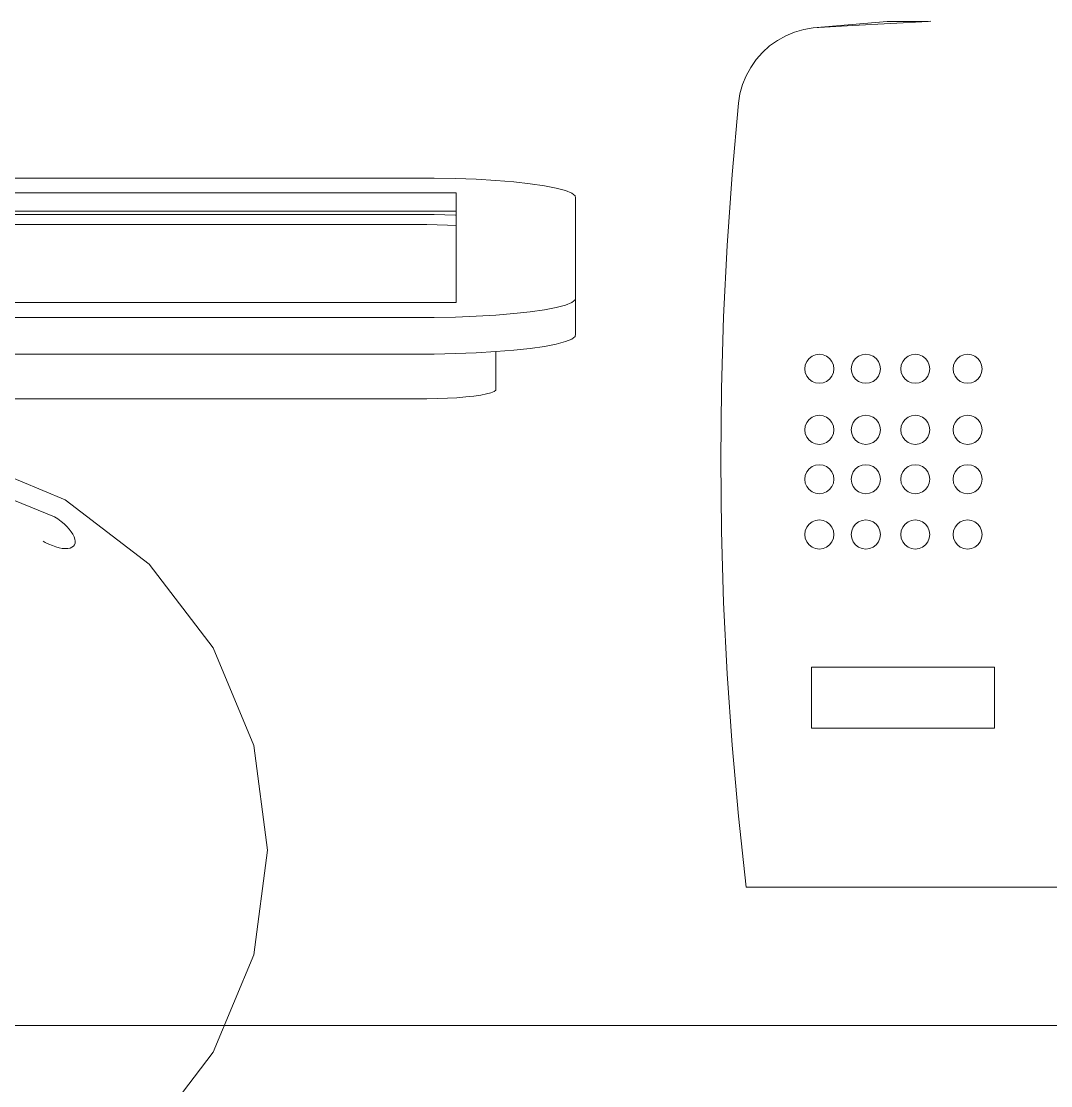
# Model space of a CAD drawing. Header units: millimetres. Extents: x 1 to 121, y 0 to 90.
# Drawn here: x 57.9467 to 58.3009, y 66.5681 to 66.9342 of the extents above; entities that cross this region are included whole.
import ezdxf

# ---------------------------------------------------------------- set-up
doc = ezdxf.new("R2010")
doc.units = ezdxf.units.MM
doc.layers.add('Equipamiento SR', color=23, linetype='Continuous', lineweight=0)

# ---------------------------------------------------------------- blocks, each defined once
blk = doc.blocks.new('A$C4B1E532D')
at = {"layer": 'Equipamiento SR'}
for p, q in [((0.32736, 0.45214), (0.32736, 0.04112)), ((0.35879, 0.45214), (0.35879, 0.04112)), ((0.36506, 0.45214), (0.36506, 0.04112)), ((0.30966, 0.43875), (0.30966, 0.05451)), ((0.32222, 0.43875), (0.32222, 0.05451)), ((0.35422, 0.05482), (0.35422, 0.43844)), ((0.35765, 0.43875), (0.35765, 0.05451)), ((0.37021, 0.43875), (0.37021, 0.05451)), ((0.29425, 0.23953), (0.29425, 0.05482)), ((0.2666, 0.21098), (0.2537, 0.17932)), ((0.27346, 0.20914), (0.25956, 0.17559)), ((0.24532, 0.18319), (0.24491, 0.18249)), ((0.24378, 0.18004), (0.24336, 0.17885)), ((0.2443, 0.18126), (0.24378, 0.18004)), ((0.24491, 0.18249), (0.2443, 0.18126)), ((0.24284, 0.17662), (0.24276, 0.17562)), ((0.24304, 0.1777), (0.24284, 0.17662)), ((0.24336, 0.17885), (0.24304, 0.1777)), ((0.25037, 0.17507), (0.25126, 0.17601)), ((0.25126, 0.17601), (0.25212, 0.17704)), ((0.25212, 0.17704), (0.25294, 0.17816)), ((0.25294, 0.17816), (0.2537, 0.17932)), ((0.25956, 0.17559), (0.23745, 0.14678)), ((0.24276, 0.17562), (0.24279, 0.17472)), ((0.24279, 0.17472), (0.24295, 0.17394)), ((0.24295, 0.17394), (0.24321, 0.17329)), ((0.24321, 0.17329), (0.24359, 0.17278)), ((0.24359, 0.17278), (0.24407, 0.17241)), ((0.24407, 0.17241), (0.24465, 0.1722)), ((0.24465, 0.1722), (0.24531, 0.17216)), ((0.24531, 0.17216), (0.24604, 0.17227)), ((0.24604, 0.17227), (0.24684, 0.17254)), ((0.24684, 0.17254), (0.24769, 0.17296)), ((0.24769, 0.17296), (0.24857, 0.17353)), ((0.24857, 0.17353), (0.24947, 0.17424)), ((0.24947, 0.17424), (0.25037, 0.17507)), ((0.06954, 0.12467), (0.04073, 0.14678)), ((0.23745, 0.14678), (0.20864, 0.12467)), ((0.10309, 0.11078), (0.06954, 0.12467)), ((0.20864, 0.12467), (0.17509, 0.11078)), ((0.13909, 0.10604), (0.10309, 0.11078)), ((0.17509, 0.11078), (0.13909, 0.10604)), ((0.29426, 0.05119), (0.29425, 0.05482)), ((0.30968, 0.04867), (0.30966, 0.05451)), ((0.32223, 0.04867), (0.32222, 0.05451)), ((0.35422, 0.05482), (0.35421, 0.05119)), ((0.35763, 0.04867), (0.35765, 0.05451)), ((0.37019, 0.04867), (0.37021, 0.05451)), ((0.29433, 0.0476), (0.29426, 0.05119)), ((0.29447, 0.04413), (0.29433, 0.0476)), ((0.30982, 0.04133), (0.30968, 0.04867)), ((0.32238, 0.04133), (0.32223, 0.04867)), ((0.35414, 0.0476), (0.354, 0.04413)), ((0.35421, 0.05119), (0.35414, 0.0476)), ((0.35748, 0.04133), (0.35763, 0.04867)), ((0.37004, 0.04133), (0.37019, 0.04867)), ((0.29466, 0.04084), (0.29447, 0.04413)), ((0.354, 0.04413), (0.35383, 0.04112)), ((0.29491, 0.0378), (0.29466, 0.04084)), ((0.3101, 0.03422), (0.30982, 0.04133)), ((0.32266, 0.03422), (0.32238, 0.04133)), ((0.32736, 0.04112), (0.35383, 0.04112)), ((0.35383, 0.04112), (0.35748, 0.04112)), ((0.35748, 0.04112), (0.35748, 0.04133)), ((0.35748, 0.04112), (0.35879, 0.04112)), ((0.36506, 0.04112), (0.35879, 0.04112)), ((0.36977, 0.03422), (0.37004, 0.04133)), ((0.29521, 0.03506), (0.29491, 0.0378)), ((0.29555, 0.03268), (0.29521, 0.03506)), ((0.3105, 0.02748), (0.3101, 0.03422)), ((0.32305, 0.02748), (0.32266, 0.03422)), ((0.36937, 0.02748), (0.36977, 0.03422)), ((0.29593, 0.0307), (0.29555, 0.03268)), ((0.29634, 0.02915), (0.29593, 0.0307)), ((0.29678, 0.02808), (0.29634, 0.02915)), ((0.29722, 0.0275), (0.29678, 0.02808)), ((0.29768, 0.02742), (0.29722, 0.0275)), ((0.29768, 0.02742), (0.3105, 0.02742)), ((0.3105, 0.02742), (0.3105, 0.02748)), ((0.311, 0.02125), (0.3105, 0.02742)), ((0.32356, 0.02125), (0.32305, 0.02748)), ((0.36886, 0.02125), (0.36937, 0.02748)), ((0.31161, 0.01564), (0.311, 0.02125)), ((0.32417, 0.01564), (0.32356, 0.02125)), ((0.36825, 0.01564), (0.36886, 0.02125)), ((0.31232, 0.01076), (0.31161, 0.01564)), ((0.32487, 0.01076), (0.32417, 0.01564)), ((0.36755, 0.01076), (0.36825, 0.01564)), ((0.3131, 0.0067), (0.31232, 0.01076)), ((0.32565, 0.0067), (0.32487, 0.01076)), ((0.36677, 0.0067), (0.36755, 0.01076)), ((0.31394, 0.00354), (0.3131, 0.0067)), ((0.3265, 0.00354), (0.32565, 0.0067)), ((0.36593, 0.00354), (0.36677, 0.0067)), ((0.31483, 0.00134), (0.31394, 0.00354)), ((0.31575, 0.00015), (0.31483, 0.00134)), ((0.31648, 0.00001), (0.31575, 0.00015)), ((0.31648, 0.00001), (0.32903, 0.00001)), ((0.32738, 0.00134), (0.3265, 0.00354)), ((0.3283, 0.00015), (0.32738, 0.00134)), ((0.32903, 0.00001), (0.3283, 0.00015)), ((0.36339, 0.00001), (0.32903, 0.00001)), ((0.36339, 0.00001), (0.36412, 0.00015)), ((0.36412, 0.00015), (0.36504, 0.00134)), ((0.36504, 0.00134), (0.36593, 0.00354))]:
    blk.add_line(p, q, dxfattribs=at)
blk = doc.blocks.new('A$C17076044')
at = {"layer": 'Equipamiento SR'}
blk.add_lwpolyline([(0.01935, 0.60204), (1.51935, 0.60204), (1.51935, 0.00204), (0.01935, 0.00204), (0.01935, 0.60204)], dxfattribs=at)
at = {"layer": 'Equipamiento SR', "rotation": 89.99999999999997}
blk.add_blockref('A$C4B1E532D', (0.99668, -0.07666), dxfattribs=at)
blk = doc.blocks.new('A$C102E17E8')
at = {"layer": 'Equipamiento SR'}
for p, q in [((0.49477, 0.00882), (0.49477, 0.119)), ((0.4191, 0.09424), (0.4401, 0.09424)), ((0.4191, 0.03124), (0.4191, 0.09424)), ((0.4401, 0.03124), (0.4401, 0.09424)), ((0.31295, 0.08849), (0.31215, 0.08745)), ((0.31398, 0.08928), (0.31295, 0.08849)), ((0.31519, 0.08978), (0.31398, 0.08928)), ((0.31648, 0.08995), (0.31519, 0.08978)), ((0.31778, 0.08978), (0.31648, 0.08995)), ((0.31898, 0.08928), (0.31778, 0.08978)), ((0.32002, 0.08849), (0.31898, 0.08928)), ((0.32081, 0.08745), (0.32002, 0.08849)), ((0.33395, 0.08849), (0.33315, 0.08745)), ((0.33498, 0.08928), (0.33395, 0.08849)), ((0.33619, 0.08978), (0.33498, 0.08928)), ((0.33748, 0.08995), (0.33619, 0.08978)), ((0.33878, 0.08978), (0.33748, 0.08995)), ((0.33998, 0.08928), (0.33878, 0.08978)), ((0.34102, 0.08849), (0.33998, 0.08928)), ((0.34181, 0.08745), (0.34102, 0.08849)), ((0.35095, 0.08849), (0.35015, 0.08745)), ((0.35198, 0.08928), (0.35095, 0.08849)), ((0.35319, 0.08978), (0.35198, 0.08928)), ((0.35448, 0.08995), (0.35319, 0.08978)), ((0.35578, 0.08978), (0.35448, 0.08995)), ((0.35698, 0.08928), (0.35578, 0.08978)), ((0.35802, 0.08849), (0.35698, 0.08928)), ((0.35881, 0.08745), (0.35802, 0.08849)), ((0.36995, 0.08849), (0.36915, 0.08745)), ((0.37098, 0.08928), (0.36995, 0.08849)), ((0.37219, 0.08978), (0.37098, 0.08928)), ((0.37348, 0.08995), (0.37219, 0.08978)), ((0.37478, 0.08978), (0.37348, 0.08995)), ((0.37598, 0.08928), (0.37478, 0.08978)), ((0.37702, 0.08849), (0.37598, 0.08928)), ((0.37781, 0.08745), (0.37702, 0.08849)), ((0.31165, 0.08625), (0.31148, 0.08495)), ((0.31148, 0.08495), (0.31165, 0.08366)), ((0.31215, 0.08745), (0.31165, 0.08625)), ((0.32131, 0.08625), (0.32081, 0.08745)), ((0.32148, 0.08495), (0.32131, 0.08625)), ((0.32131, 0.08366), (0.32148, 0.08495)), ((0.33265, 0.08625), (0.33248, 0.08495)), ((0.33248, 0.08495), (0.33265, 0.08366)), ((0.33315, 0.08745), (0.33265, 0.08625)), ((0.34231, 0.08625), (0.34181, 0.08745)), ((0.34248, 0.08495), (0.34231, 0.08625)), ((0.34231, 0.08366), (0.34248, 0.08495)), ((0.34965, 0.08625), (0.34948, 0.08495)), ((0.34948, 0.08495), (0.34965, 0.08366)), ((0.35015, 0.08745), (0.34965, 0.08625)), ((0.35931, 0.08625), (0.35881, 0.08745)), ((0.35948, 0.08495), (0.35931, 0.08625)), ((0.35931, 0.08366), (0.35948, 0.08495)), ((0.36865, 0.08625), (0.36848, 0.08495)), ((0.36848, 0.08495), (0.36865, 0.08366)), ((0.36915, 0.08745), (0.36865, 0.08625)), ((0.37831, 0.08625), (0.37781, 0.08745)), ((0.37848, 0.08495), (0.37831, 0.08625)), ((0.37831, 0.08366), (0.37848, 0.08495)), ((0.31165, 0.08366), (0.31215, 0.08245)), ((0.31215, 0.08245), (0.31295, 0.08142)), ((0.31295, 0.08142), (0.31398, 0.08062)), ((0.31398, 0.08062), (0.31519, 0.08012)), ((0.31778, 0.08012), (0.31898, 0.08062)), ((0.31898, 0.08062), (0.32002, 0.08142)), ((0.32002, 0.08142), (0.32081, 0.08245)), ((0.32081, 0.08245), (0.32131, 0.08366)), ((0.33265, 0.08366), (0.33315, 0.08245)), ((0.33315, 0.08245), (0.33395, 0.08142)), ((0.33395, 0.08142), (0.33498, 0.08062)), ((0.33498, 0.08062), (0.33619, 0.08012)), ((0.33878, 0.08012), (0.33998, 0.08062)), ((0.33998, 0.08062), (0.34102, 0.08142)), ((0.34102, 0.08142), (0.34181, 0.08245)), ((0.34181, 0.08245), (0.34231, 0.08366)), ((0.34965, 0.08366), (0.35015, 0.08245)), ((0.35015, 0.08245), (0.35095, 0.08142)), ((0.35095, 0.08142), (0.35198, 0.08062)), ((0.35198, 0.08062), (0.35319, 0.08012)), ((0.35578, 0.08012), (0.35698, 0.08062)), ((0.35698, 0.08062), (0.35802, 0.08142)), ((0.35802, 0.08142), (0.35881, 0.08245)), ((0.35881, 0.08245), (0.35931, 0.08366)), ((0.36865, 0.08366), (0.36915, 0.08245)), ((0.36915, 0.08245), (0.36995, 0.08142)), ((0.36995, 0.08142), (0.37098, 0.08062)), ((0.37098, 0.08062), (0.37219, 0.08012)), ((0.37478, 0.08012), (0.37598, 0.08062)), ((0.37598, 0.08062), (0.37702, 0.08142)), ((0.37702, 0.08142), (0.37781, 0.08245)), ((0.37781, 0.08245), (0.37831, 0.08366)), ((0.31519, 0.08012), (0.31648, 0.07995)), ((0.31648, 0.07995), (0.31778, 0.08012)), ((0.33619, 0.08012), (0.33748, 0.07995)), ((0.33748, 0.07995), (0.33878, 0.08012)), ((0.35319, 0.08012), (0.35448, 0.07995)), ((0.35448, 0.07995), (0.35578, 0.08012)), ((0.37219, 0.08012), (0.37348, 0.07995)), ((0.37348, 0.07995), (0.37478, 0.08012)), ((0.19695, 0.07228), (0.197, 0.07136)), ((0.197, 0.07136), (0.197, 0.05728)), ((0.197, 0.07136), (0.19838, 0.04552)), ((0.31295, 0.07049), (0.31215, 0.06945)), ((0.31398, 0.07128), (0.31295, 0.07049)), ((0.31519, 0.07178), (0.31398, 0.07128)), ((0.31648, 0.07195), (0.31519, 0.07178)), ((0.31778, 0.07178), (0.31648, 0.07195)), ((0.31898, 0.07128), (0.31778, 0.07178)), ((0.32002, 0.07049), (0.31898, 0.07128)), ((0.32081, 0.06945), (0.32002, 0.07049)), ((0.33395, 0.07049), (0.33315, 0.06945)), ((0.33498, 0.07128), (0.33395, 0.07049)), ((0.33619, 0.07178), (0.33498, 0.07128)), ((0.33748, 0.07195), (0.33619, 0.07178)), ((0.33878, 0.07178), (0.33748, 0.07195)), ((0.33998, 0.07128), (0.33878, 0.07178)), ((0.34102, 0.07049), (0.33998, 0.07128)), ((0.34181, 0.06945), (0.34102, 0.07049)), ((0.35095, 0.07049), (0.35015, 0.06945)), ((0.35198, 0.07128), (0.35095, 0.07049)), ((0.35319, 0.07178), (0.35198, 0.07128)), ((0.35448, 0.07195), (0.35319, 0.07178)), ((0.35578, 0.07178), (0.35448, 0.07195)), ((0.35698, 0.07128), (0.35578, 0.07178)), ((0.35802, 0.07049), (0.35698, 0.07128)), ((0.35881, 0.06945), (0.35802, 0.07049)), ((0.36995, 0.07049), (0.36915, 0.06945)), ((0.37098, 0.07128), (0.36995, 0.07049)), ((0.37219, 0.07178), (0.37098, 0.07128)), ((0.37348, 0.07195), (0.37219, 0.07178)), ((0.37478, 0.07178), (0.37348, 0.07195)), ((0.37598, 0.07128), (0.37478, 0.07178)), ((0.37702, 0.07049), (0.37598, 0.07128)), ((0.37781, 0.06945), (0.37702, 0.07049)), ((0.31165, 0.06825), (0.31148, 0.06695)), ((0.31148, 0.06695), (0.31165, 0.06566)), ((0.31215, 0.06945), (0.31165, 0.06825)), ((0.32131, 0.06825), (0.32081, 0.06945)), ((0.32148, 0.06695), (0.32131, 0.06825)), ((0.32131, 0.06566), (0.32148, 0.06695)), ((0.33265, 0.06825), (0.33248, 0.06695)), ((0.33248, 0.06695), (0.33265, 0.06566)), ((0.33315, 0.06945), (0.33265, 0.06825)), ((0.34231, 0.06825), (0.34181, 0.06945)), ((0.34248, 0.06695), (0.34231, 0.06825)), ((0.34231, 0.06566), (0.34248, 0.06695)), ((0.34965, 0.06825), (0.34948, 0.06695)), ((0.34948, 0.06695), (0.34965, 0.06566)), ((0.35015, 0.06945), (0.34965, 0.06825)), ((0.35931, 0.06825), (0.35881, 0.06945)), ((0.35948, 0.06695), (0.35931, 0.06825)), ((0.35931, 0.06566), (0.35948, 0.06695)), ((0.36865, 0.06825), (0.36848, 0.06695)), ((0.36848, 0.06695), (0.36865, 0.06566)), ((0.36915, 0.06945), (0.36865, 0.06825)), ((0.37831, 0.06825), (0.37781, 0.06945)), ((0.37848, 0.06695), (0.37831, 0.06825)), ((0.37831, 0.06566), (0.37848, 0.06695)), ((0.31165, 0.06566), (0.31215, 0.06445)), ((0.31215, 0.06445), (0.31295, 0.06342)), ((0.31295, 0.06342), (0.31398, 0.06262)), ((0.31398, 0.06262), (0.31519, 0.06212)), ((0.31778, 0.06212), (0.31898, 0.06262)), ((0.31898, 0.06262), (0.32002, 0.06342)), ((0.32002, 0.06342), (0.32081, 0.06445)), ((0.32081, 0.06445), (0.32131, 0.06566)), ((0.33265, 0.06566), (0.33315, 0.06445)), ((0.33315, 0.06445), (0.33395, 0.06342)), ((0.33395, 0.06342), (0.33498, 0.06262)), ((0.33498, 0.06262), (0.33619, 0.06212)), ((0.33878, 0.06212), (0.33998, 0.06262)), ((0.33998, 0.06262), (0.34102, 0.06342)), ((0.34102, 0.06342), (0.34181, 0.06445)), ((0.34181, 0.06445), (0.34231, 0.06566)), ((0.34965, 0.06566), (0.35015, 0.06445)), ((0.35015, 0.06445), (0.35095, 0.06342)), ((0.35095, 0.06342), (0.35198, 0.06262)), ((0.35198, 0.06262), (0.35319, 0.06212)), ((0.35578, 0.06212), (0.35698, 0.06262)), ((0.35698, 0.06262), (0.35802, 0.06342)), ((0.35802, 0.06342), (0.35881, 0.06445)), ((0.35881, 0.06445), (0.35931, 0.06566)), ((0.36865, 0.06566), (0.36915, 0.06445)), ((0.36915, 0.06445), (0.36995, 0.06342)), ((0.36995, 0.06342), (0.37098, 0.06262)), ((0.37098, 0.06262), (0.37219, 0.06212)), ((0.37478, 0.06212), (0.37598, 0.06262)), ((0.37598, 0.06262), (0.37702, 0.06342)), ((0.37702, 0.06342), (0.37781, 0.06445)), ((0.37781, 0.06445), (0.37831, 0.06566)), ((0.31519, 0.06212), (0.31648, 0.06195)), ((0.31648, 0.06195), (0.31778, 0.06212)), ((0.33619, 0.06212), (0.33748, 0.06195)), ((0.33748, 0.06195), (0.33878, 0.06212)), ((0.35319, 0.06212), (0.35448, 0.06195)), ((0.35448, 0.06195), (0.35578, 0.06212)), ((0.37219, 0.06212), (0.37348, 0.06195)), ((0.37348, 0.06195), (0.37478, 0.06212)), ((0.19927, 0.03185), (0.197, 0.05728)), ((0.31648, 0.05495), (0.31519, 0.05478)), ((0.31778, 0.05478), (0.31648, 0.05495)), ((0.33748, 0.05495), (0.33619, 0.05478)), ((0.33878, 0.05478), (0.33748, 0.05495)), ((0.35448, 0.05495), (0.35319, 0.05478)), ((0.35578, 0.05478), (0.35448, 0.05495)), ((0.37348, 0.05495), (0.37219, 0.05478)), ((0.37478, 0.05478), (0.37348, 0.05495)), ((0.31215, 0.05245), (0.31165, 0.05125)), ((0.31295, 0.05349), (0.31215, 0.05245)), ((0.31398, 0.05428), (0.31295, 0.05349)), ((0.31519, 0.05478), (0.31398, 0.05428)), ((0.31898, 0.05428), (0.31778, 0.05478)), ((0.32002, 0.05349), (0.31898, 0.05428)), ((0.32081, 0.05245), (0.32002, 0.05349)), ((0.32131, 0.05125), (0.32081, 0.05245)), ((0.33315, 0.05245), (0.33265, 0.05125)), ((0.33395, 0.05349), (0.33315, 0.05245)), ((0.33498, 0.05428), (0.33395, 0.05349)), ((0.33619, 0.05478), (0.33498, 0.05428)), ((0.33998, 0.05428), (0.33878, 0.05478)), ((0.34102, 0.05349), (0.33998, 0.05428)), ((0.34181, 0.05245), (0.34102, 0.05349)), ((0.34231, 0.05125), (0.34181, 0.05245)), ((0.35015, 0.05245), (0.34965, 0.05125)), ((0.35095, 0.05349), (0.35015, 0.05245)), ((0.35198, 0.05428), (0.35095, 0.05349)), ((0.35319, 0.05478), (0.35198, 0.05428)), ((0.35698, 0.05428), (0.35578, 0.05478)), ((0.35802, 0.05349), (0.35698, 0.05428)), ((0.35881, 0.05245), (0.35802, 0.05349)), ((0.35931, 0.05125), (0.35881, 0.05245)), ((0.36915, 0.05245), (0.36865, 0.05125)), ((0.36995, 0.05349), (0.36915, 0.05245)), ((0.37098, 0.05428), (0.36995, 0.05349)), ((0.37219, 0.05478), (0.37098, 0.05428)), ((0.37598, 0.05428), (0.37478, 0.05478)), ((0.37702, 0.05349), (0.37598, 0.05428)), ((0.37781, 0.05245), (0.37702, 0.05349)), ((0.37831, 0.05125), (0.37781, 0.05245)), ((0.31165, 0.05125), (0.31148, 0.04995)), ((0.31148, 0.04995), (0.31165, 0.04866)), ((0.31165, 0.04866), (0.31215, 0.04745)), ((0.32081, 0.04745), (0.32131, 0.04866)), ((0.32148, 0.04995), (0.32131, 0.05125)), ((0.32131, 0.04866), (0.32148, 0.04995)), ((0.33265, 0.05125), (0.33248, 0.04995)), ((0.33248, 0.04995), (0.33265, 0.04866)), ((0.33265, 0.04866), (0.33315, 0.04745)), ((0.34181, 0.04745), (0.34231, 0.04866)), ((0.34248, 0.04995), (0.34231, 0.05125)), ((0.34231, 0.04866), (0.34248, 0.04995)), ((0.34965, 0.05125), (0.34948, 0.04995)), ((0.34948, 0.04995), (0.34965, 0.04866)), ((0.34965, 0.04866), (0.35015, 0.04745)), ((0.35881, 0.04745), (0.35931, 0.04866)), ((0.35948, 0.04995), (0.35931, 0.05125)), ((0.35931, 0.04866), (0.35948, 0.04995)), ((0.36865, 0.05125), (0.36848, 0.04995)), ((0.36848, 0.04995), (0.36865, 0.04866)), ((0.36865, 0.04866), (0.36915, 0.04745)), ((0.37781, 0.04745), (0.37831, 0.04866)), ((0.37848, 0.04995), (0.37831, 0.05125)), ((0.37831, 0.04866), (0.37848, 0.04995)), ((0.19838, 0.04552), (0.19927, 0.03185)), ((0.31215, 0.04745), (0.31295, 0.04642)), ((0.31295, 0.04642), (0.31398, 0.04562)), ((0.31398, 0.04562), (0.31519, 0.04512)), ((0.31519, 0.04512), (0.31648, 0.04495)), ((0.31648, 0.04495), (0.31778, 0.04512)), ((0.31778, 0.04512), (0.31898, 0.04562)), ((0.31898, 0.04562), (0.32002, 0.04642)), ((0.32002, 0.04642), (0.32081, 0.04745)), ((0.33315, 0.04745), (0.33395, 0.04642)), ((0.33395, 0.04642), (0.33498, 0.04562)), ((0.33498, 0.04562), (0.33619, 0.04512)), ((0.33619, 0.04512), (0.33748, 0.04495)), ((0.33748, 0.04495), (0.33878, 0.04512)), ((0.33878, 0.04512), (0.33998, 0.04562)), ((0.33998, 0.04562), (0.34102, 0.04642)), ((0.34102, 0.04642), (0.34181, 0.04745)), ((0.35015, 0.04745), (0.35095, 0.04642)), ((0.35095, 0.04642), (0.35198, 0.04562)), ((0.35198, 0.04562), (0.35319, 0.04512)), ((0.35319, 0.04512), (0.35448, 0.04495)), ((0.35448, 0.04495), (0.35578, 0.04512)), ((0.35578, 0.04512), (0.35698, 0.04562)), ((0.35698, 0.04562), (0.35802, 0.04642)), ((0.35802, 0.04642), (0.35881, 0.04745)), ((0.36915, 0.04745), (0.36995, 0.04642)), ((0.36995, 0.04642), (0.37098, 0.04562)), ((0.37098, 0.04562), (0.37219, 0.04512)), ((0.37219, 0.04512), (0.37348, 0.04495)), ((0.37348, 0.04495), (0.37478, 0.04512)), ((0.37478, 0.04512), (0.37598, 0.04562)), ((0.37598, 0.04562), (0.37702, 0.04642)), ((0.37702, 0.04642), (0.37781, 0.04745)), ((0.31295, 0.03749), (0.31215, 0.03645)), ((0.31398, 0.03828), (0.31295, 0.03749)), ((0.31519, 0.03878), (0.31398, 0.03828)), ((0.31648, 0.03895), (0.31519, 0.03878)), ((0.31778, 0.03878), (0.31648, 0.03895)), ((0.31898, 0.03828), (0.31778, 0.03878)), ((0.32002, 0.03749), (0.31898, 0.03828)), ((0.32081, 0.03645), (0.32002, 0.03749)), ((0.33395, 0.03749), (0.33315, 0.03645)), ((0.33498, 0.03828), (0.33395, 0.03749)), ((0.33619, 0.03878), (0.33498, 0.03828)), ((0.33748, 0.03895), (0.33619, 0.03878)), ((0.33878, 0.03878), (0.33748, 0.03895)), ((0.33998, 0.03828), (0.33878, 0.03878)), ((0.34102, 0.03749), (0.33998, 0.03828)), ((0.34181, 0.03645), (0.34102, 0.03749)), ((0.35095, 0.03749), (0.35015, 0.03645)), ((0.35198, 0.03828), (0.35095, 0.03749)), ((0.35319, 0.03878), (0.35198, 0.03828)), ((0.35448, 0.03895), (0.35319, 0.03878)), ((0.35578, 0.03878), (0.35448, 0.03895)), ((0.35698, 0.03828), (0.35578, 0.03878)), ((0.35802, 0.03749), (0.35698, 0.03828)), ((0.35881, 0.03645), (0.35802, 0.03749)), ((0.36995, 0.03749), (0.36915, 0.03645)), ((0.37098, 0.03828), (0.36995, 0.03749)), ((0.37219, 0.03878), (0.37098, 0.03828)), ((0.37348, 0.03895), (0.37219, 0.03878)), ((0.37478, 0.03878), (0.37348, 0.03895)), ((0.37598, 0.03828), (0.37478, 0.03878)), ((0.37702, 0.03749), (0.37598, 0.03828)), ((0.37781, 0.03645), (0.37702, 0.03749)), ((0.31165, 0.03525), (0.31148, 0.03395)), ((0.31148, 0.03395), (0.31165, 0.03266)), ((0.31215, 0.03645), (0.31165, 0.03525)), ((0.32131, 0.03525), (0.32081, 0.03645)), ((0.32148, 0.03395), (0.32131, 0.03525)), ((0.32131, 0.03266), (0.32148, 0.03395)), ((0.33265, 0.03525), (0.33248, 0.03395)), ((0.33248, 0.03395), (0.33265, 0.03266)), ((0.33315, 0.03645), (0.33265, 0.03525)), ((0.34231, 0.03525), (0.34181, 0.03645)), ((0.34248, 0.03395), (0.34231, 0.03525)), ((0.34231, 0.03266), (0.34248, 0.03395)), ((0.34965, 0.03525), (0.34948, 0.03395)), ((0.34948, 0.03395), (0.34965, 0.03266)), ((0.35015, 0.03645), (0.34965, 0.03525)), ((0.35931, 0.03525), (0.35881, 0.03645)), ((0.35948, 0.03395), (0.35931, 0.03525)), ((0.35931, 0.03266), (0.35948, 0.03395)), ((0.36865, 0.03525), (0.36848, 0.03395)), ((0.36848, 0.03395), (0.36865, 0.03266)), ((0.36915, 0.03645), (0.36865, 0.03525)), ((0.37831, 0.03525), (0.37781, 0.03645)), ((0.37848, 0.03395), (0.37831, 0.03525)), ((0.37831, 0.03266), (0.37848, 0.03395)), ((0.19981, 0.0286), (0.19927, 0.03185)), ((0.31165, 0.03266), (0.31215, 0.03145)), ((0.31215, 0.03145), (0.31295, 0.03042)), ((0.31295, 0.03042), (0.31398, 0.02962)), ((0.31398, 0.02962), (0.31519, 0.02912)), ((0.31778, 0.02912), (0.31898, 0.02962)), ((0.31898, 0.02962), (0.32002, 0.03042)), ((0.32002, 0.03042), (0.32081, 0.03145)), ((0.32081, 0.03145), (0.32131, 0.03266)), ((0.33265, 0.03266), (0.33315, 0.03145)), ((0.33315, 0.03145), (0.33395, 0.03042)), ((0.33395, 0.03042), (0.33498, 0.02962)), ((0.33498, 0.02962), (0.33619, 0.02912)), ((0.33878, 0.02912), (0.33998, 0.02962)), ((0.33998, 0.02962), (0.34102, 0.03042)), ((0.34102, 0.03042), (0.34181, 0.03145)), ((0.34181, 0.03145), (0.34231, 0.03266)), ((0.34965, 0.03266), (0.35015, 0.03145)), ((0.35015, 0.03145), (0.35095, 0.03042)), ((0.35095, 0.03042), (0.35198, 0.02962)), ((0.35198, 0.02962), (0.35319, 0.02912)), ((0.35578, 0.02912), (0.35698, 0.02962)), ((0.35698, 0.02962), (0.35802, 0.03042)), ((0.35802, 0.03042), (0.35881, 0.03145)), ((0.35881, 0.03145), (0.35931, 0.03266)), ((0.36865, 0.03266), (0.36915, 0.03145)), ((0.36915, 0.03145), (0.36995, 0.03042)), ((0.36995, 0.03042), (0.37098, 0.02962)), ((0.37098, 0.02962), (0.37219, 0.02912)), ((0.37478, 0.02912), (0.37598, 0.02962)), ((0.37598, 0.02962), (0.37702, 0.03042)), ((0.37702, 0.03042), (0.37781, 0.03145)), ((0.37781, 0.03145), (0.37831, 0.03266)), ((0.4401, 0.03124), (0.4191, 0.03124)), ((0.20071, 0.02544), (0.19981, 0.0286)), ((0.31519, 0.02912), (0.31648, 0.02895)), ((0.31648, 0.02895), (0.31778, 0.02912)), ((0.33619, 0.02912), (0.33748, 0.02895)), ((0.33748, 0.02895), (0.33878, 0.02912)), ((0.35319, 0.02912), (0.35448, 0.02895)), ((0.35448, 0.02895), (0.35578, 0.02912)), ((0.37219, 0.02912), (0.37348, 0.02895)), ((0.37348, 0.02895), (0.37478, 0.02912)), ((0.20196, 0.0224), (0.20071, 0.02544)), ((0.20356, 0.01952), (0.20196, 0.0224)), ((0.20546, 0.01684), (0.20356, 0.01952)), ((0.20766, 0.01439), (0.20546, 0.01684)), ((0.21013, 0.01221), (0.20766, 0.01439)), ((0.21282, 0.01032), (0.21013, 0.01221)), ((0.21571, 0.00875), (0.21282, 0.01032)), ((0.21876, 0.00752), (0.21571, 0.00875)), ((0.22193, 0.00664), (0.21876, 0.00752)), ((0.49477, 0.00882), (0.47036, 0.00613)), ((0.22518, 0.00613), (0.22193, 0.00664)), ((0.24964, 0.00392), (0.22518, 0.00613)), ((0.27414, 0.00221), (0.24964, 0.00392)), ((0.4459, 0.00392), (0.42141, 0.00221)), ((0.47036, 0.00613), (0.4459, 0.00392)), ((0.29867, 0.00098), (0.27414, 0.00221)), ((0.32322, 0.00025), (0.29867, 0.00098)), ((0.34777, 0), (0.32322, 0.00025)), ((0.37233, 0.00025), (0.34777, 0)), ((0.39688, 0.00098), (0.37233, 0.00025)), ((0.42141, 0.00221), (0.39688, 0.00098))]:
    blk.add_line(p, q, dxfattribs=at)

msp = doc.modelspace()

# ---------------------------------------------------------------- block references
at = {"layer": 'Equipamiento SR'}
msp.add_blockref('A$C17076044', (57.14077, 66.58674), dxfattribs=at)
at = {"layer": 'Equipamiento SR', "rotation": 270}
msp.add_blockref('A$C102E17E8', (58.18733, 67.13117), dxfattribs=at)

doc.saveas('drawing.dxf')
